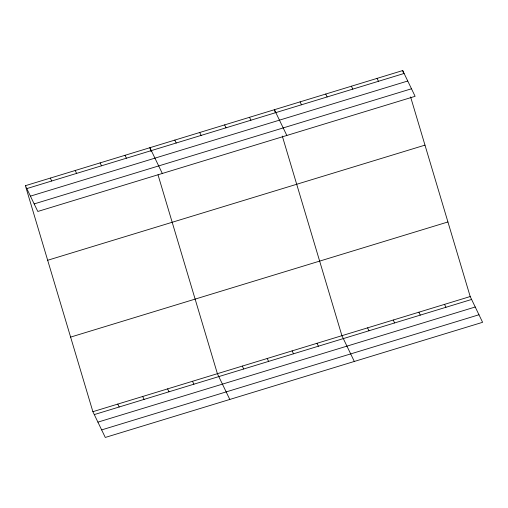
<?xml version="1.0" encoding="UTF-8"?>
<svg xmlns="http://www.w3.org/2000/svg" width="508" height="508" viewBox="0 0 508 508"><rect width="100%" height="100%" fill="white"/><g stroke="black" fill="none" stroke-linecap="round" stroke-linejoin="round"><path stroke-width="0.76" d="M25.4 185.693L402.717 70.555L415.112 96.317L37.802 211.461L25.4 185.693L92.888 411.683L105.283 437.445L482.6 322.307L470.198 296.539L410.585 96.92M26.803 188.601L404.114 73.463M30.429 196.145L407.746 81.007M34.169 203.918L411.486 88.779M47.669 260.267L424.986 145.129M70.618 337.102L447.929 221.964M92.888 411.683L470.198 296.539M94.285 414.591L471.602 299.453M97.917 422.135L475.228 306.997M101.657 429.901L478.968 314.763M377.057 78.384L378.46 81.293M351.396 86.214L352.8 89.122M444.544 304.368L445.941 307.283M325.742 94.043L327.146 96.952M418.884 312.198L420.287 315.112M300.082 101.873L301.485 104.781M393.23 320.027L394.627 322.942M286.829 135.465L274.428 109.703L275.33 112.713M367.57 327.857L368.973 330.772M249.523 117.297L250.927 120.212M354.311 361.455L341.916 335.686L282.302 136.068M224.625 124.898L226.022 127.813M317.011 343.287L318.408 346.196M199.72 132.499L201.117 135.407M292.106 350.888L293.51 353.797M174.816 140.1L176.219 143.008M267.202 358.489L268.605 361.398M162.312 173.463L149.911 147.695L151.041 151.46M242.303 366.084L243.7 368.999M125.012 155.296L126.409 158.204M229.8 399.453L217.399 373.685L158.013 174.816M100.108 162.897L101.511 165.805M192.494 381.286L193.897 384.194M75.203 170.498L76.606 173.406M167.596 388.88L168.993 391.795M50.305 178.092L51.702 181.007M142.691 396.481L144.094 399.396M117.786 404.082L119.189 406.991M402.717 70.555L403.612 73.565"/></g></svg>
